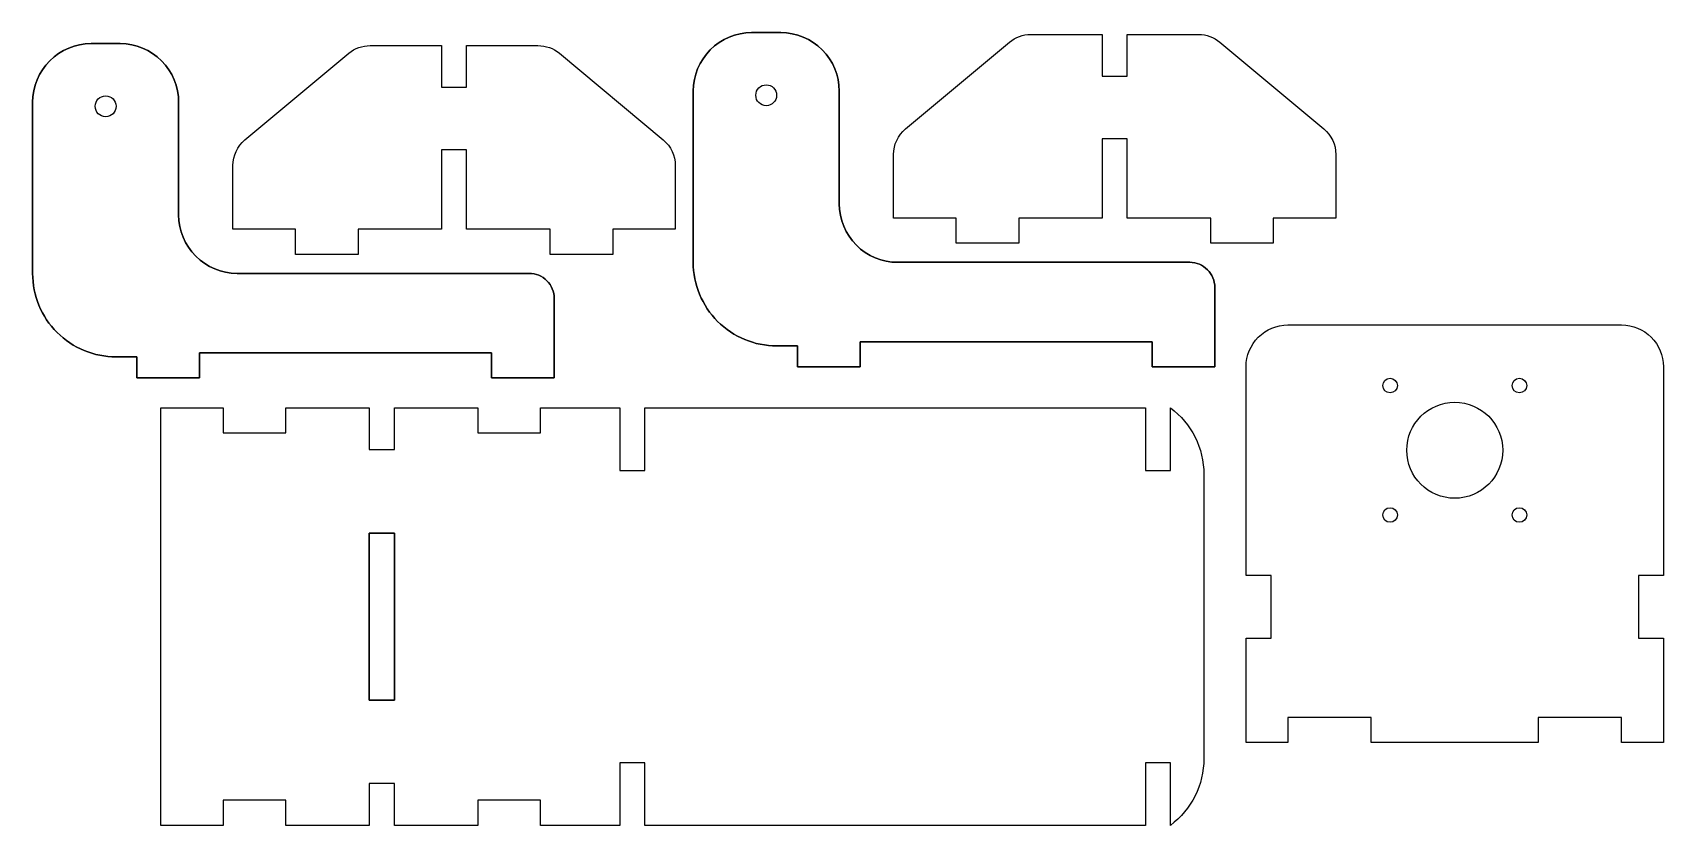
# Model space of a CAD drawing. Header units: millimetres. Extents: x 4 to 395, y 0 to 190.
import ezdxf

# ---------------------------------------------------------------- set-up
doc = ezdxf.new("R2010")
doc.units = ezdxf.units.MM
doc.layers.get('0').update_dxf_attribs({"lineweight": 25, "true_color": 0xffffff})

msp = doc.modelspace()

# ---------------------------------------------------------------- linework, layer by layer
for points in [[(211.5, 135), (281.5, 135, -0.414214), (287.5, 129), (287.5, 110), (272.5, 110), (272.5, 116), (202.5, 116), (202.5, 110), (187.5, 110), (187.5, 115), (182.5, 115, -0.414214), (162.5, 135), (162.5, 176, -0.414214), (176.5, 190), (183.5, 190, -0.414214), (197.5, 176), (197.5, 149, 0.414214)], [(281.5, 135), (211.5, 135, -0.414214), (197.5, 149), (197.5, 176, 0.414214), (183.5, 190), (176.5, 190, 0.414214), (162.5, 176), (162.5, 135, 0.414214), (182.5, 115), (187.5, 115), (187.5, 110), (202.5, 110), (202.5, 116), (272.5, 116), (272.5, 110), (287.5, 110), (287.5, 129, 0.414214)], [(313.63, 166.95, -0.222585), (316.51, 160.81), (316.51, 145.56), (301.51, 145.56), (301.51, 139.56), (286.51, 139.56), (286.51, 145.56), (266.51, 145.56), (266.51, 164.56), (260.51, 164.56), (260.51, 145.56), (240.51, 145.56), (240.51, 139.56), (225.51, 139.56), (225.51, 145.56), (210.51, 145.56), (210.51, 160.81, -0.222585), (213.38, 166.95), (238.28, 187.7, -0.175452), (243.4, 189.56), (260.51, 189.56), (260.51, 179.56), (266.51, 179.56), (266.51, 189.56), (283.61, 189.56, -0.175452), (288.73, 187.7)], [(313.63, 166.95, -0.222585), (316.51, 160.81), (316.51, 145.56), (301.51, 145.56), (301.51, 139.56), (286.51, 139.56), (286.51, 145.56), (266.51, 145.56), (266.51, 164.56), (260.51, 164.56), (260.51, 145.56), (240.51, 145.56), (240.51, 139.56), (225.51, 139.56), (225.51, 145.56), (210.51, 145.56), (210.51, 160.81, -0.222585), (213.38, 166.95), (238.28, 187.7, -0.175452), (243.4, 189.56), (260.51, 189.56), (260.51, 179.56), (266.51, 179.56), (266.51, 189.56), (283.61, 189.56, -0.175452), (288.73, 187.7)], [(53.19, 132.36), (123.19, 132.36, -0.414214), (129.19, 126.36), (129.19, 107.36), (114.19, 107.36), (114.19, 113.36), (44.19, 113.36), (44.19, 107.36), (29.19, 107.36), (29.19, 112.36), (24.19, 112.36, -0.414214), (4.19, 132.36), (4.19, 173.36, -0.414214), (18.19, 187.36), (25.19, 187.36, -0.414214), (39.19, 173.36), (39.19, 146.36, 0.414214)], [(123.19, 132.36), (53.19, 132.36, -0.414214), (39.19, 146.36), (39.19, 173.36, 0.414214), (25.19, 187.36), (18.19, 187.36, 0.414214), (4.19, 173.36), (4.19, 132.36, 0.414214), (24.19, 112.36), (29.19, 112.36), (29.19, 107.36), (44.19, 107.36), (44.19, 113.36), (114.19, 113.36), (114.19, 107.36), (129.19, 107.36), (129.19, 126.36, 0.414214)], [(155.32, 164.31, -0.222585), (158.2, 158.16), (158.2, 142.91), (143.2, 142.91), (143.2, 136.91), (128.2, 136.91), (128.2, 142.91), (108.2, 142.91), (108.2, 161.91), (102.2, 161.91), (102.2, 142.91), (82.2, 142.91), (82.2, 136.91), (67.2, 136.91), (67.2, 142.91), (52.2, 142.91), (52.2, 158.16, -0.222585), (55.07, 164.31), (79.97, 185.06, -0.175452), (85.09, 186.91), (102.2, 186.91), (102.2, 176.91), (108.2, 176.91), (108.2, 186.91), (125.3, 186.91, -0.175452), (130.42, 185.06)], [(155.32, 164.31, -0.222585), (158.2, 158.16), (158.2, 142.91), (143.2, 142.91), (143.2, 136.91), (128.2, 136.91), (128.2, 142.91), (108.2, 142.91), (108.2, 161.91), (102.2, 161.91), (102.2, 142.91), (82.2, 142.91), (82.2, 136.91), (67.2, 136.91), (67.2, 142.91), (52.2, 142.91), (52.2, 158.16, -0.222585), (55.07, 164.31), (79.97, 185.06, -0.175452), (85.09, 186.91), (102.2, 186.91), (102.2, 176.91), (108.2, 176.91), (108.2, 186.91), (125.3, 186.91, -0.175452), (130.42, 185.06)], [(385, 120, -0.414214), (395, 110), (395, 60), (389, 60), (389, 45), (395, 45), (395, 20), (385, 20), (385, 26), (365, 26), (365, 20), (325, 20), (325, 26), (305, 26), (305, 20), (295, 20), (295, 45), (301, 45), (301, 60), (295, 60), (295, 110, -0.414214), (305, 120)], [(276.88, 100.18, -0.236068), (284.88, 84.18), (284.88, 16.18, -0.236068), (276.88, 0.18), (276.88, 15.18), (270.88, 15.18), (270.88, 0.18), (150.88, 0.18), (150.88, 15.18), (144.88, 15.18), (144.88, 0.18), (125.88, 0.18), (125.88, 6.18), (110.88, 6.18), (110.88, 0.18), (90.88, 0.18), (90.88, 10.18), (84.88, 10.18), (84.88, 0.18), (64.88, 0.18), (64.88, 6.18), (49.88, 6.18), (49.88, 0.18), (34.88, 0.18), (34.88, 100.18), (49.88, 100.18), (49.88, 94.18), (64.88, 94.18), (64.88, 100.18), (84.88, 100.18), (84.88, 90.18), (90.88, 90.18), (90.88, 100.18), (110.88, 100.18), (110.88, 94.18), (125.88, 94.18), (125.88, 100.18), (144.88, 100.18), (144.88, 85.18), (150.88, 85.18), (150.88, 100.18), (270.88, 100.18), (270.88, 85.18), (276.88, 85.18)], [(276.88, 100.18, -0.236068), (284.88, 84.18), (284.88, 16.18, -0.236068), (276.88, 0.18), (276.88, 15.18), (270.88, 15.18), (270.88, 0.18), (150.88, 0.18), (150.88, 15.18), (144.88, 15.18), (144.88, 0.18), (125.88, 0.18), (125.88, 6.18), (110.88, 6.18), (110.88, 0.18), (90.88, 0.18), (90.88, 10.18), (84.88, 10.18), (84.88, 0.18), (64.88, 0.18), (64.88, 6.18), (49.88, 6.18), (49.88, 0.18), (34.88, 0.18), (34.88, 100.18), (49.88, 100.18), (49.88, 94.18), (64.88, 94.18), (64.88, 100.18), (84.88, 100.18), (84.88, 90.18), (90.88, 90.18), (90.88, 100.18), (110.88, 100.18), (110.88, 94.18), (125.88, 94.18), (125.88, 100.18), (144.88, 100.18), (144.88, 85.18), (150.88, 85.18), (150.88, 100.18), (270.88, 100.18), (270.88, 85.18), (276.88, 85.18)]]:
    msp.add_lwpolyline(points, format="xyb", close=True)
for points in [[(90.88, 30.18), (90.88, 70.18), (84.88, 70.18), (84.88, 30.18)], [(90.88, 70.18), (90.88, 30.18), (84.88, 30.18), (84.88, 70.18)]]:
    msp.add_lwpolyline(points, close=True)
for centre, radius in [((180, 175), 2.5), ((180, 175), 2.5), ((21.69, 172.36), 2.5), ((21.69, 172.36), 2.5), ((329.5, 105.5), 1.75), ((360.5, 105.5), 1.75), ((345, 90), 11.5), ((329.5, 74.5), 1.75), ((360.5, 74.5), 1.75)]:
    msp.add_circle(centre, radius)

doc.saveas('drawing.dxf')
